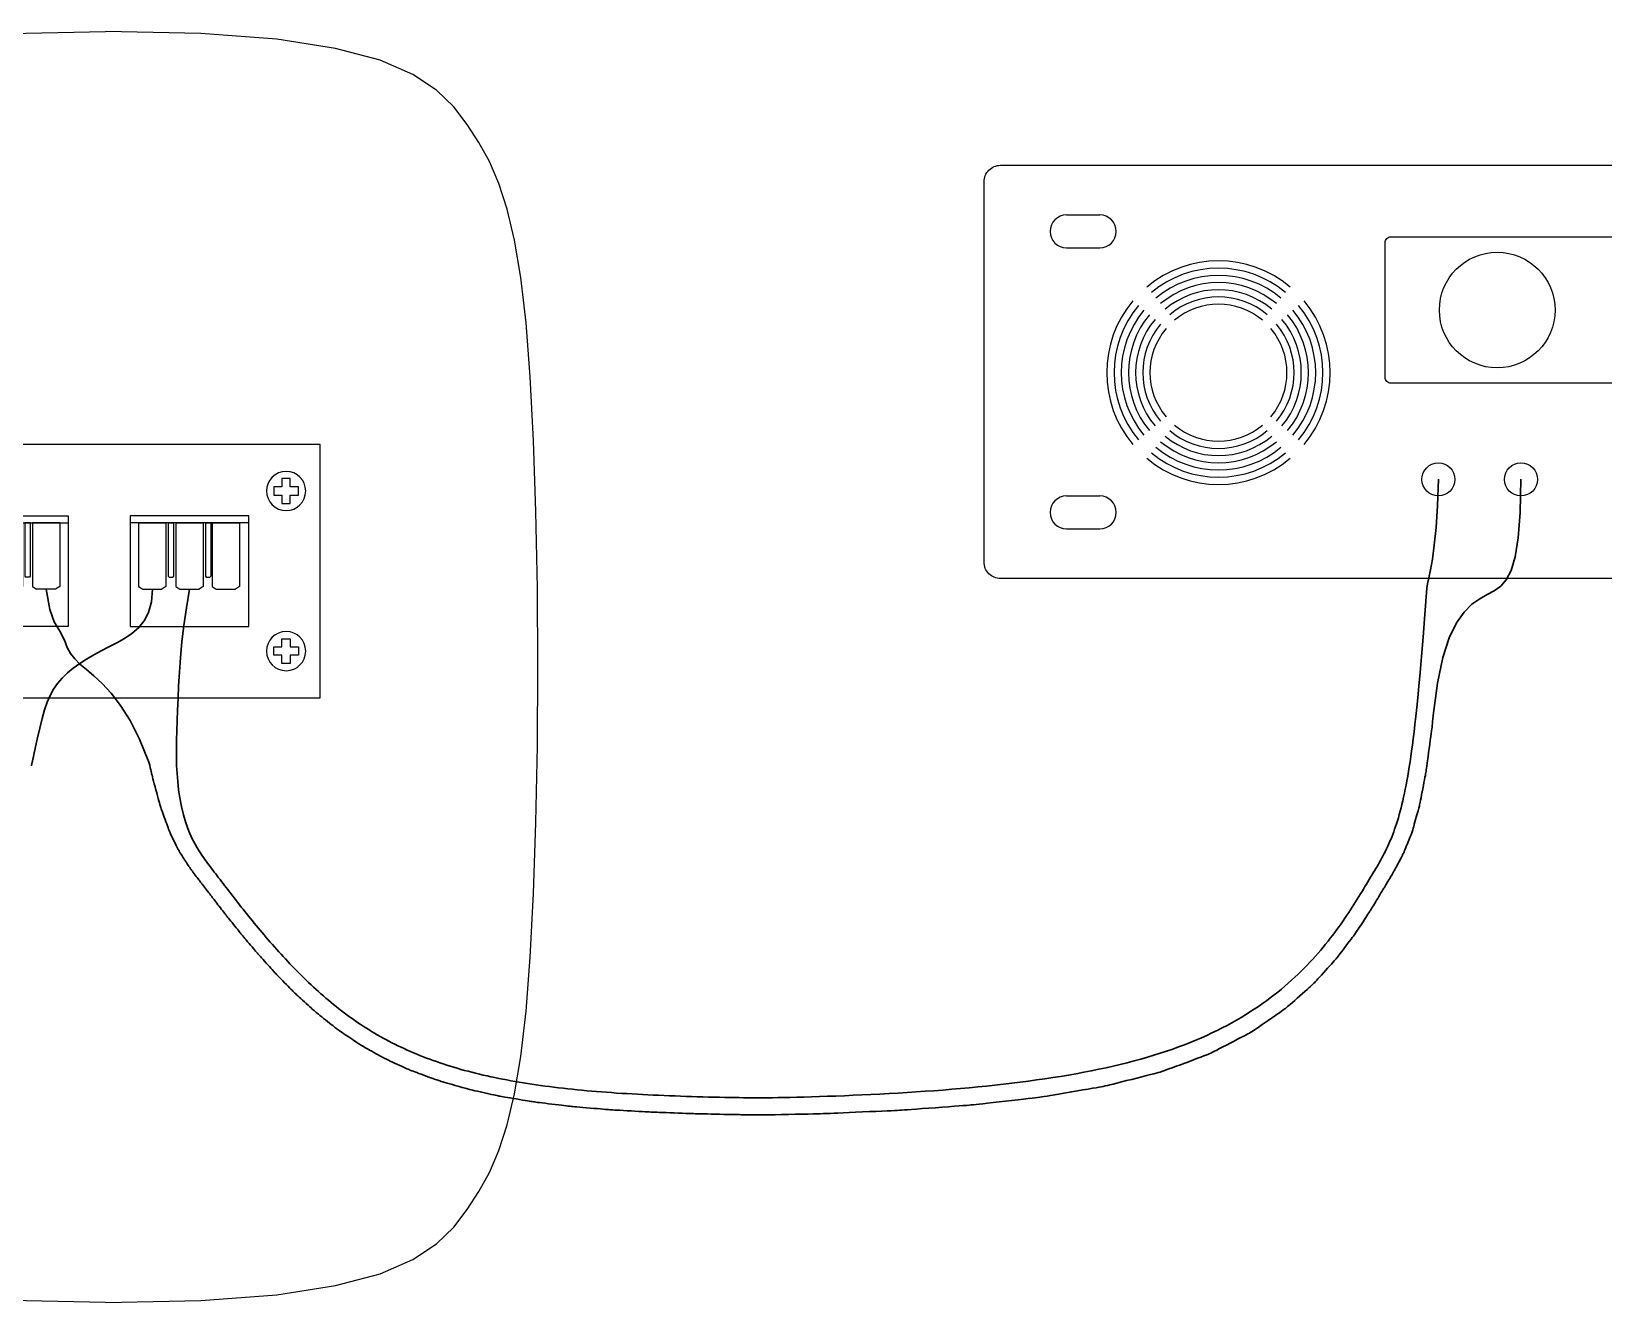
# Model space of a CAD drawing. Header units: millimetres. Extents: x -2296 to 86409, y -5695 to 20115.
# Drawn here: x 50589 to 51852, y 19094 to 20115 of the extents above; entities that cross this region are included whole.
import ezdxf

# ---------------------------------------------------------------- set-up
doc = ezdxf.new("R2010")
doc.units = ezdxf.units.MM
for name, color, linetype in [('Amplificador Dayton 300', 190, 'Continuous'), ('LINE_LEFT', 170, 'Continuous'), ('Line_RIGHT', 1, 'Continuous')]:
    doc.layers.add(name, color=color, linetype=linetype)

# ---------------------------------------------------------------- blocks, each defined once
blk = doc.blocks.new('amplificador Dayton 300')
at = {"layer": 'Amplificador Dayton 300'}
for p, q in [((-203.7, 648.8), (-203.7, 608.8)), ((-163.7, 648.8), (-163.7, 608.8)), ((136.3, 648.8), (136.3, 608.8)), ((176.3, 648.8), (176.3, 608.8)), ((-203.7, -651.2), (-203.7, -611.2)), ((-163.7, -651.2), (-163.7, -611.2)), ((136.3, -651.2), (136.3, -611.2)), ((176.3, -651.2), (176.3, -611.2))]:
    blk.add_line(p, q, dxfattribs=at)
for points in [[(-243.7, 748.8), (216.3, 748.8, -0.414214), (236.3, 728.8), (236.3, -731.2, -0.414214), (216.3, -751.2), (-243.7, -751.2, -0.414214), (-263.7, -731.2), (-263.7, 728.8, -0.414214)], [(-170, 265.7), (-7.1, 265.7, -0.414214), (0, 258.6), (0, -258.6, -0.414214), (-7.1, -265.7), (-170, -265.7, -0.414214), (-177.1, -258.6), (-177.1, 258.6, -0.414214)]]:
    blk.add_lwpolyline(points, format="xyb", close=True, dxfattribs=at)
for centre, radius in [((116.3, 198.8), 20), ((-88.6, 130), 70), ((116.3, 98.8), 20), ((-88.6, -130), 70), ((116.3, -101.2), 20), ((116.3, -201.2), 20)]:
    blk.add_circle(centre, radius, dxfattribs=at)
for centre, radius, start, end in [((-183.7, 648.8), 20, 0, 180), ((156.3, 648.8), 20, 0, 180), ((-183.7, 608.8), 20, 180, 0), ((-12.8, 464.9), 135.2, 50, 130), ((-12.8, 464.9), 126.4, 50, 130), ((156.3, 608.8), 20, 180, 0), ((-12.8, 464.9), 117.7, 50, 130), ((-12.8, 464.9), 109, 50, 130), ((-12.8, 464.9), 100.3, 50, 130), ((-12.8, 464.9), 91.6, 50, 130), ((-12.8, 464.9), 135.2, 140, 220), ((-12.8, 464.9), 126.4, 140, 220), ((-12.8, 464.9), 117.7, 140, 220), ((-12.8, 464.9), 109, 140, 220), ((-12.8, 464.9), 82.9, 50, 130), ((-12.8, 464.9), 109, 320, 40), ((-12.8, 464.9), 117.7, 320, 40), ((-12.8, 464.9), 126.4, 320, 40), ((-12.8, 464.9), 135.2, 320, 40), ((-12.8, 464.9), 100.3, 140, 220), ((-12.8, 464.9), 91.6, 140, 220), ((-12.8, 464.9), 82.9, 140, 220), ((-12.8, 464.9), 82.9, 320, 40), ((-12.8, 464.9), 91.6, 320, 40), ((-12.8, 464.9), 100.3, 320, 40), ((-12.8, 464.9), 82.9, 230, 310), ((-12.8, 464.9), 109, 230, 310), ((-12.8, 464.9), 100.3, 230, 310), ((-12.8, 464.9), 91.6, 230, 310), ((-12.8, 464.9), 126.4, 230, 310), ((-12.8, 464.9), 117.7, 230, 310), ((-12.8, 464.9), 135.2, 230, 310), ((-12.8, -467.4), 135.2, 50, 130), ((-12.8, -467.4), 126.4, 50, 130), ((-12.8, -467.4), 117.7, 50, 130), ((-12.8, -467.4), 109, 50, 130), ((-12.8, -467.4), 135.2, 140, 220), ((-12.8, -467.4), 100.3, 50, 130), ((-12.8, -467.4), 91.6, 50, 130), ((-12.8, -467.4), 135.2, 320, 40), ((-12.8, -467.4), 126.4, 140, 220), ((-12.8, -467.4), 117.7, 140, 220), ((-12.8, -467.4), 109, 140, 220), ((-12.8, -467.4), 82.9, 50, 130), ((-12.8, -467.4), 109, 320, 40), ((-12.8, -467.4), 117.7, 320, 40), ((-12.8, -467.4), 126.4, 320, 40), ((-12.8, -467.4), 100.3, 140, 220), ((-12.8, -467.4), 91.6, 140, 220), ((-12.8, -467.4), 82.9, 140, 220), ((-12.8, -467.4), 82.9, 320, 40), ((-12.8, -467.4), 91.6, 320, 40), ((-12.8, -467.4), 100.3, 320, 40), ((-12.8, -467.4), 82.9, 230, 310), ((-12.8, -467.4), 109, 230, 310), ((-12.8, -467.4), 100.3, 230, 310), ((-12.8, -467.4), 91.6, 230, 310), ((-12.8, -467.4), 126.4, 230, 310), ((-12.8, -467.4), 117.7, 230, 310), ((-12.8, -467.4), 135.2, 230, 310), ((-183.7, -611.2), 20, 0, 180), ((156.3, -611.2), 20, 0, 180), ((-183.7, -651.2), 20, 180, 0), ((156.3, -651.2), 20, 180, 0)]:
    blk.add_arc(centre, radius, start, end, dxfattribs=at)
blk = doc.blocks.new('ligadores- FIJI 6')
for p, q in [((-136.6, 159.6), (-28.4, 159.6)), ((-103.1, 159.6), (-128.2, 159.6)), ((-128.2, 159.6), (-128.2, 101.4)), ((-103.1, 159.6), (-103.1, 101.4)), ((-101.9, 159.6), (-101.9, 110.9)), ((-97, 159.6), (-101.9, 159.6)), ((-97, 159.6), (-97, 110.9)), ((-70, 159.6), (-95, 159.6)), ((-95, 159.6), (-95, 101.4)), ((-70, 159.6), (-70, 101.4)), ((-68, 159.6), (-68, 110.9)), ((-63, 159.6), (-68, 159.6)), ((-63, 159.6), (-63, 110.9)), ((-36, 159.6), (-61, 159.6)), ((-61, 159.6), (-61, 101.4)), ((-36, 159.6), (-36, 101.4)), ((136.6, 159.6), (28.4, 159.6)), ((36, 159.6), (61, 159.6)), ((36, 159.6), (36, 101.4)), ((61, 159.6), (61, 101.4)), ((63, 159.6), (63, 110.9)), ((63, 159.6), (68, 159.6)), ((68, 159.6), (68, 110.9)), ((70, 159.6), (95, 159.6)), ((70, 159.6), (70, 101.4)), ((95, 159.6), (95, 101.4)), ((97, 159.6), (97, 110.9)), ((97, 159.6), (101.9, 159.6)), ((101.9, 159.6), (101.9, 110.9)), ((103.1, 159.6), (128.2, 159.6)), ((103.1, 159.6), (103.1, 101.4)), ((128.2, 159.6), (128.2, 101.4)), ((-128.2, 101.4), (-124.4, 99)), ((-103.1, 101.4), (-106.9, 99)), ((-101.9, 110.9), (-101.2, 110.1)), ((-97.7, 110.1), (-101.2, 110.1)), ((-97, 110.9), (-97.7, 110.1)), ((-95, 101.4), (-91.3, 99)), ((-70, 101.4), (-73.7, 99)), ((-68, 110.9), (-67.3, 110.1)), ((-63.8, 110.1), (-67.3, 110.1)), ((-63, 110.9), (-63.8, 110.1)), ((-61, 101.4), (-57.3, 99)), ((-36, 101.4), (-39.8, 99)), ((36, 101.4), (39.8, 99)), ((61, 101.4), (57.3, 99)), ((63, 110.9), (63.8, 110.1)), ((63.8, 110.1), (67.3, 110.1)), ((68, 110.9), (67.3, 110.1)), ((70, 101.4), (73.7, 99)), ((95, 101.4), (91.3, 99)), ((97, 110.9), (97.7, 110.1)), ((97.7, 110.1), (101.2, 110.1)), ((101.9, 110.9), (101.2, 110.1)), ((103.1, 101.4), (106.9, 99)), ((128.2, 101.4), (124.4, 99)), ((-106.9, 99), (-124.4, 99)), ((-73.7, 99), (-91.3, 99)), ((-39.8, 99), (-57.3, 99)), ((39.8, 99), (57.3, 99)), ((73.7, 99), (91.3, 99)), ((106.9, 99), (124.4, 99))]:
    blk.add_line(p, q)
for points in [[(-201.7, 231.2), (201.7, 231.2), (201.7, 0), (-201.7, 0)], [(-136.6, 166.1), (-28.4, 166.1), (-28.4, 65.1), (-136.6, 65.1)], [(136.6, 166.1), (28.4, 166.1), (28.4, 65.1), (136.6, 65.1)]]:
    blk.add_lwpolyline(points, close=True)
for points in [[(-174.5, 184.9), (-182.1, 184.9), (-182.1, 192.5), (-174.5, 192.5)], [(-174.5, 192.5), (-174.5, 200.1), (-166.9, 200.1), (-166.9, 192.5)], [(-166.9, 192.5), (-159.4, 192.5), (-159.4, 184.9), (-166.9, 184.9)], [(166.9, 192.5), (159.4, 192.5), (159.4, 184.9), (166.9, 184.9)], [(174.5, 192.5), (174.5, 200.1), (166.9, 200.1), (166.9, 192.5)], [(174.5, 184.9), (182.1, 184.9), (182.1, 192.5), (174.5, 192.5)], [(-166.9, 184.9), (-166.9, 177.4), (-174.5, 177.4), (-174.5, 184.9)], [(166.9, 184.9), (166.9, 177.4), (174.5, 177.4), (174.5, 184.9)], [(-174.5, 46.3), (-182.1, 46.3), (-182.1, 38.7), (-174.5, 38.7)], [(-166.9, 46.3), (-166.9, 53.8), (-174.5, 53.8), (-174.5, 46.3)], [(-166.9, 38.7), (-159.4, 38.7), (-159.4, 46.3), (-166.9, 46.3)], [(166.9, 38.7), (159.4, 38.7), (159.4, 46.3), (166.9, 46.3)], [(166.9, 46.3), (166.9, 53.8), (174.5, 53.8), (174.5, 46.3)], [(174.5, 46.3), (182.1, 46.3), (182.1, 38.7), (174.5, 38.7)], [(-174.5, 38.7), (-174.5, 31.2), (-166.9, 31.2), (-166.9, 38.7)], [(174.5, 38.7), (174.5, 31.2), (166.9, 31.2), (166.9, 38.7)]]:
    blk.add_lwpolyline(points)
for centre in [(-170.7, 188.7), (170.7, 188.7), (-170.7, 42.5), (170.7, 42.5)]:
    blk.add_circle(centre, 17.9)
blk = doc.blocks.new('Fiji 6- costas')
for points in [[(-20, -5174), (-670, -5160), (-1187, -5120), (-1587, -5058), (-1891, -4977), (-2114, -4881), (-2275, -4774), (-2393, -4659), (-2484, -4540), (-2564, -4418), (-2636, -4287), (-2701, -4138), (-2758, -3962), (-2807, -3751), (-2850, -3496), (-2886, -3189), (-2915, -2821), (-2937, -2387), (-2953, -1902), (-2963, -1381), (-2966, -843), (-2963, -305), (-2953, 216), (-2937, 701), (-2915, 1135), (-2886, 1503), (-2850, 1810), (-2807, 2065), (-2758, 2276), (-2701, 2451), (-2636, 2601), (-2564, 2732), (-2484, 2854), (-2393, 2973), (-2275, 3088), (-2114, 3195), (-1891, 3291), (-1587, 3372), (-1187, 3434), (-670, 3473), (-20, 3488)], [(-20, -5174), (630, -5160), (1146, -5120), (1547, -5058), (1850, -4977), (2074, -4881), (2235, -4774), (2352, -4659), (2444, -4540), (2524, -4418), (2596, -4287), (2661, -4138), (2718, -3962), (2767, -3751), (2810, -3496), (2845, -3189), (2874, -2821), (2897, -2387), (2913, -1902), (2923, -1381), (2926, -843), (2923, -305), (2913, 216), (2897, 701), (2874, 1135), (2845, 1503), (2810, 1810), (2767, 2065), (2718, 2276), (2661, 2451), (2596, 2601), (2524, 2732), (2444, 2854), (2352, 2973), (2235, 3088), (2074, 3195), (1850, 3291), (1547, 3372), (1146, 3434), (630, 3473), (-20, 3488)]]:
    blk.add_lwpolyline(points)
at = {"xscale": 7.464270465856922, "yscale": 7.464270465856922, "zscale": 7.464270465856922}
blk.add_blockref('ligadores- FIJI 6', (24, -1052), dxfattribs=at)

msp = doc.modelspace()

# ---------------------------------------------------------------- linework, layer by layer
at = {"lineweight": 30}
for points in [[(50716.421, 19666.79), (50713.894, 19651.9), (50711.883, 19637.805), (50710.319, 19624.502), (50709.132, 19611.987), (50708.253, 19600.256), (50707.612, 19589.306), (50707.14, 19579.133), (50706.766, 19569.733), (50706.438, 19561.084), (50706.162, 19553.09), (50705.961, 19545.637), (50705.857, 19538.612), (50705.875, 19531.899), (50706.035, 19525.385), (50706.361, 19518.956), (50706.876, 19512.497), (50707.604, 19505.923), (50708.584, 19499.256), (50709.852, 19492.551), (50711.45, 19485.859), (50713.415, 19479.232), (50715.787, 19472.723), (50718.606, 19466.383), (50721.909, 19460.265), (50722.026, 19460.068), (50722.962, 19458.542), (50723.908, 19457.045), (50724.864, 19455.572), (50725.831, 19454.119), (50726.811, 19452.683), (50727.803, 19451.257), (50728.808, 19449.839), (50729.828, 19448.425), (50730.861, 19447.01), (50731.91, 19445.592), (50732.975, 19444.168), (50734.055, 19442.733), (50735.153, 19441.283), (50736.267, 19439.817), (50737.4, 19438.33), (50738.55, 19436.822), (50739.719, 19435.293), (50740.905, 19433.744), (50742.109, 19432.173), (50743.332, 19430.58), (50744.572, 19428.967), (50745.831, 19427.332), (50747.108, 19425.676), (50748.403, 19424), (50749.716, 19422.304), (50751.046, 19420.588), (50752.395, 19418.855), (50753.761, 19417.105), (50755.145, 19415.337), (50756.547, 19413.555), (50757.966, 19411.757), (50759.402, 19409.945), (50760.856, 19408.12), (50762.327, 19406.282), (50763.815, 19404.433), (50765.32, 19402.573), (50766.841, 19400.703), (50768.38, 19398.823), (50769.935, 19396.935), (50771.507, 19395.04), (50773.096, 19393.137), (50774.701, 19391.228), (50776.322, 19389.315), (50777.959, 19387.397), (50779.613, 19385.475), (50781.283, 19383.55), (50782.969, 19381.623), (50784.67, 19379.695), (50786.388, 19377.767), (50788.121, 19375.839), (50789.869, 19373.913), (50791.634, 19371.988), (50793.413, 19370.066), (50795.208, 19368.148), (50797.019, 19366.234), (50798.844, 19364.325), (50800.685, 19362.423), (50802.54, 19360.527), (50804.41, 19358.639), (50806.295, 19356.759), (50808.195, 19354.889), (50810.11, 19353.028), (50812.039, 19351.179), (50813.982, 19349.341), (50815.94, 19347.516), (50817.912, 19345.704), (50819.898, 19343.906), (50821.898, 19342.123), (50823.912, 19340.355), (50825.94, 19338.605), (50827.981, 19336.871), (50830.037, 19335.155), (50832.106, 19333.458), (50834.189, 19331.781), (50836.286, 19330.123), (50838.396, 19328.485), (50840.52, 19326.869), (50842.658, 19325.275), (50844.81, 19323.703), (50846.975, 19322.153), (50849.155, 19320.626), (50851.35, 19319.122), (50853.559, 19317.64), (50855.784, 19316.18), (50858.024, 19314.743), (50860.28, 19313.328), (50862.552, 19311.936), (50864.841, 19310.566), (50867.147, 19309.219), (50869.47, 19307.893), (50871.811, 19306.59), (50874.17, 19305.308), (50876.548, 19304.047), (50878.944, 19302.808), (50881.36, 19301.59), (50883.796, 19300.394), (50886.252, 19299.218), (50888.728, 19298.063), (50891.225, 19296.929), (50893.743, 19295.815), (50896.283, 19294.721), (50898.845, 19293.648), (50901.43, 19292.594), (50904.037, 19291.561), (50906.668, 19290.547), (50909.322, 19289.553), (50912, 19288.578), (50914.703, 19287.622), (50917.431, 19286.685), (50920.184, 19285.767), (50922.962, 19284.868), (50925.766, 19283.988), (50928.597, 19283.126), (50931.454, 19282.282), (50934.339, 19281.456), (50937.251, 19280.649), (50940.192, 19279.859), (50943.16, 19279.086), (50946.157, 19278.332), (50949.184, 19277.594), (50952.24, 19276.874), (50955.326, 19276.171), (50958.442, 19275.485), (50961.589, 19274.815), (50964.767, 19274.162), (50967.976, 19273.525), (50971.217, 19272.905), (50974.491, 19272.3), (50977.797, 19271.712), (50981.137, 19271.139), (50984.509, 19270.582), (50987.916, 19270.041), (50991.357, 19269.515), (50994.832, 19269.003), (50998.343, 19268.507), (51001.889, 19268.026), (51005.47, 19267.559), (51009.087, 19267.107), (51012.739, 19266.669), (51016.428, 19266.246), (51020.154, 19265.836), (51023.916, 19265.44), (51027.714, 19265.058), (51031.55, 19264.689), (51035.421, 19264.333), (51039.327, 19263.99), (51043.269, 19263.66), (51047.246, 19263.342), (51051.256, 19263.037), (51055.301, 19262.744), (51059.379, 19262.462), (51063.489, 19262.192), (51067.632, 19261.934), (51071.807, 19261.686), (51076.012, 19261.45), (51080.248, 19261.224), (51084.514, 19261.008), (51088.809, 19260.803), (51093.132, 19260.607), (51097.484, 19260.421), (51101.863, 19260.245), (51106.268, 19260.077), (51110.7, 19259.919), (51115.158, 19259.769), (51119.641, 19259.628), (51124.148, 19259.495), (51128.673, 19259.37), (51133.184, 19259.253), (51137.643, 19259.144), (51142.012, 19259.044), (51146.254, 19258.952), (51150.33, 19258.869), (51154.204, 19258.795), (51157.836, 19258.729), (51161.21, 19258.673), (51164.395, 19258.628), (51167.479, 19258.594), (51170.552, 19258.574), (51173.703, 19258.568), (51177.02, 19258.579), (51180.594, 19258.606), (51184.512, 19258.653), (51188.846, 19258.72), (51193.582, 19258.807), (51198.692, 19258.916), (51204.144, 19259.046), (51209.907, 19259.198), (51215.952, 19259.372), (51222.246, 19259.569), (51228.76, 19259.789), (51235.463, 19260.033), (51242.328, 19260.3), (51249.328, 19260.592), (51256.437, 19260.907), (51263.627, 19261.247), (51270.872, 19261.611), (51278.145, 19261.999), (51285.419, 19262.412), (51292.671, 19262.851), (51299.895, 19263.314), (51307.089, 19263.804), (51314.249, 19264.322), (51321.374, 19264.866), (51328.46, 19265.44), (51335.505, 19266.042), (51342.507, 19266.675), (51349.462, 19267.338), (51356.369, 19268.033), (51363.225, 19268.76), (51370.027, 19269.52), (51376.773, 19270.313), (51383.46, 19271.141), (51390.085, 19272.003), (51396.647, 19272.902), (51403.142, 19273.837), (51409.568, 19274.809), (51415.922, 19275.82), (51422.202, 19276.869), (51428.405, 19277.957), (51434.529, 19279.086), (51440.571, 19280.255), (51446.529, 19281.466), (51452.4, 19282.72), (51458.182, 19284.016), (51463.873, 19285.355), (51469.471, 19286.738), (51474.975, 19288.165), (51480.383, 19289.636), (51485.692, 19291.151), (51490.9, 19292.712), (51496.007, 19294.318), (51501.013, 19295.968), (51505.917, 19297.661), (51510.722, 19299.397), (51515.428, 19301.174), (51520.034, 19302.991), (51524.543, 19304.848), (51528.955, 19306.743), (51533.271, 19308.674), (51537.492, 19310.642), (51541.619, 19312.644), (51545.653, 19314.679), (51549.597, 19316.746), (51553.452, 19318.843), (51557.218, 19320.969), (51560.898, 19323.122), (51564.492, 19325.302), (51568.003, 19327.506), (51571.43, 19329.734), (51574.777, 19331.983), (51578.044, 19334.254), (51581.233, 19336.543), (51584.344, 19338.851), (51587.38, 19341.175), (51590.342, 19343.514), (51593.23, 19345.867), (51596.048, 19348.232), (51598.795, 19350.608), (51601.473, 19352.994), (51604.084, 19355.388), (51606.629, 19357.789), (51609.11, 19360.195), (51611.527, 19362.606), (51613.883, 19365.019), (51616.178, 19367.433), (51618.414, 19369.848), (51620.593, 19372.261), (51622.715, 19374.671), (51624.782, 19377.077), (51626.796, 19379.477), (51628.758, 19381.871), (51630.669, 19384.256), (51632.531, 19386.632), (51634.344, 19388.996), (51636.111, 19391.348), (51637.833, 19393.686), (51639.511, 19396.009), (51641.147, 19398.316), (51642.741, 19400.604), (51644.296, 19402.873), (51645.813, 19405.122), (51647.293, 19407.348), (51648.737, 19409.551), (51650.147, 19411.729), (51651.524, 19413.881), (51652.87, 19416.005), (51654.186, 19418.1), (51655.473, 19420.166), (51656.733, 19422.202), (51657.966, 19424.208), (51659.174, 19426.184), (51660.358, 19428.128), (51661.519, 19430.041), (51662.659, 19431.923), (51663.778, 19433.773), (51664.878, 19435.594), (51665.958, 19437.391), (51667.019, 19439.166), (51668.062, 19440.923), (51669.088, 19442.667), (51670.096, 19444.399), (51671.087, 19446.124), (51672.061, 19447.846), (51673.02, 19449.569), (51673.963, 19451.297), (51674.891, 19453.036), (51675.803, 19454.789), (51676.701, 19456.562), (51677.585, 19458.358), (51678.455, 19460.182), (51679.311, 19462.04), (51680.153, 19463.935), (51680.983, 19465.872), (51681.799, 19467.855), (51682.604, 19469.89), (51683.396, 19471.98), (51684.176, 19474.13), (51684.945, 19476.346), (51685.703, 19478.63), (51686.45, 19480.989), (51687.187, 19483.426), (51687.913, 19485.946), (51688.63, 19488.554), (51689.337, 19491.253), (51690.035, 19494.05), (51690.724, 19496.948), (51691.405, 19499.951), (51692.078, 19503.065), (51692.742, 19506.294), (51693.399, 19509.642), (51694.049, 19513.114), (51694.692, 19516.715), (51695.329, 19520.449), (51695.959, 19524.321), (51696.584, 19528.343), (51697.208, 19532.558), (51697.836, 19537.017), (51698.472, 19541.771), (51699.122, 19546.872), (51699.79, 19552.369), (51700.481, 19558.315), (51701.201, 19564.759), (51701.955, 19571.808), (51702.765, 19579.777), (51703.653, 19589.038), (51704.641, 19599.963), (51705.751, 19612.922), (51707.006, 19628.287), (51708.429, 19646.428), (51710.041, 19667.717), (51710.641, 19671.126), (51711.677, 19675.866), (51713.012, 19682.342), (51714.505, 19690.963), (51716.016, 19702.136), (51717.407, 19716.268), (51718.537, 19733.765), (51719.267, 19755.036)], [(50589.423, 19525.083), (50589.482, 19525.356), (50589.543, 19525.636), (50589.605, 19525.924), (50589.669, 19526.22), (50589.735, 19526.524), (50589.802, 19526.834), (50589.871, 19527.152), (50589.941, 19527.477), (50590.012, 19527.808), (50590.086, 19528.146), (50590.16, 19528.491), (50590.236, 19528.842), (50590.313, 19529.198), (50590.391, 19529.56), (50590.471, 19529.928), (50590.551, 19530.3), (50590.633, 19530.678), (50590.715, 19531.06), (50590.798, 19531.446), (50590.883, 19531.836), (50590.968, 19532.23), (50591.054, 19532.627), (50591.14, 19533.027), (50591.227, 19533.431), (50591.315, 19533.837), (50591.403, 19534.245), (50591.492, 19534.655), (50591.58, 19535.064), (50591.667, 19535.468), (50591.752, 19535.863), (50591.835, 19536.246), (50591.915, 19536.614), (50594.065, 19546.515), (50596.05, 19555.285), (50597.974, 19563.049), (50599.942, 19569.932), (50602.06, 19576.058), (50604.432, 19581.553), (50607.164, 19586.542), (50610.361, 19591.15), (50614.102, 19595.484), (50618.359, 19599.587), (50623.078, 19603.483), (50628.205, 19607.195), (50633.687, 19610.748), (50639.469, 19614.167), (50645.498, 19617.475), (50651.719, 19620.698), (50658.05, 19623.9), (50664.284, 19627.305), (50670.188, 19631.176), (50675.528, 19635.779), (50680.067, 19641.378), (50683.573, 19648.236), (50685.811, 19656.619), (50686.546, 19666.79)]]:
    msp.add_lwpolyline(points, dxfattribs=at)
at = {"layer": 'Line_RIGHT', "color": 1, "lineweight": 30}
msp.add_lwpolyline([(51785.608, 19755.036), (51784.951, 19728.53), (51783.38, 19708.13), (51780.965, 19692.917), (51777.771, 19681.97), (51773.869, 19674.373), (51769.324, 19669.204), (51764.206, 19665.547), (51758.582, 19662.481), (51752.544, 19659.12), (51746.271, 19654.705), (51739.969, 19648.511), (51733.842, 19639.81), (51728.093, 19627.876), (51722.928, 19611.983), (51718.55, 19591.405), (51715.163, 19565.416), (51714.903, 19562.755), (51714.697, 19560.668), (51714.525, 19558.994), (51714.37, 19557.57), (51714.213, 19556.235), (51714.037, 19554.829), (51713.822, 19553.188), (51713.551, 19551.154), (51713.211, 19548.612), (51712.816, 19545.653), (51712.382, 19542.415), (51711.93, 19539.036), (51711.477, 19535.655), (51711.043, 19532.41), (51710.644, 19529.44), (51710.301, 19526.884), (51710.025, 19524.836), (51709.803, 19523.219), (51709.617, 19521.914), (51709.446, 19520.8), (51709.273, 19519.758), (51709.077, 19518.666), (51708.841, 19517.406), (51708.544, 19515.855), (51708.174, 19513.933), (51707.745, 19511.702), (51707.275, 19509.265), (51706.784, 19506.724), (51706.293, 19504.179), (51705.819, 19501.734), (51705.384, 19499.489), (51705.006, 19497.546), (51704.699, 19495.975), (51704.448, 19494.72), (51704.234, 19493.693), (51704.036, 19492.807), (51703.834, 19491.974), (51703.607, 19491.106), (51703.335, 19490.116), (51702.998, 19488.915), (51702.582, 19487.443), (51702.101, 19485.748), (51701.577, 19483.902), (51701.03, 19481.98), (51700.482, 19480.056), (51699.952, 19478.204), (51699.463, 19476.497), (51699.035, 19475.009), (51698.682, 19473.792), (51698.389, 19472.804), (51698.134, 19471.979), (51697.896, 19471.254), (51697.652, 19470.564), (51697.381, 19469.844), (51697.06, 19469.029), (51696.668, 19468.054), (51696.191, 19466.876), (51695.643, 19465.53), (51695.048, 19464.073), (51694.429, 19462.56), (51693.81, 19461.049), (51693.212, 19459.595), (51692.66, 19458.255), (51692.177, 19457.086), (51691.777, 19456.124), (51691.444, 19455.337), (51691.153, 19454.671), (51690.88, 19454.074), (51690.6, 19453.493), (51690.289, 19452.876), (51689.922, 19452.171), (51689.474, 19451.325), (51688.929, 19450.302), (51688.306, 19449.136), (51687.631, 19447.875), (51686.932, 19446.57), (51686.234, 19445.27), (51685.566, 19444.025), (51684.953, 19442.885), (51684.423, 19441.9), (51683.993, 19441.102), (51683.643, 19440.457), (51683.344, 19439.914), (51683.065, 19439.42), (51682.779, 19438.924), (51682.455, 19438.375), (51682.064, 19437.721), (51681.577, 19436.911), (51680.975, 19435.91), (51680.278, 19434.755), (51679.52, 19433.498), (51678.733, 19432.192), (51677.948, 19430.89), (51677.197, 19429.646), (51676.513, 19428.512), (51675.928, 19427.542), (51675.462, 19426.77), (51675.092, 19426.157), (51674.782, 19425.643), (51674.497, 19425.172), (51674.202, 19424.685), (51673.861, 19424.124), (51673.44, 19423.43), (51672.903, 19422.545), (51672.227, 19421.432), (51671.437, 19420.132), (51670.571, 19418.706), (51669.666, 19417.216), (51668.76, 19415.723), (51667.889, 19414.289), (51667.091, 19412.976), (51666.404, 19411.844), (51665.851, 19410.935), (51665.405, 19410.206), (51665.026, 19409.59), (51664.672, 19409.025), (51664.304, 19408.445), (51663.879, 19407.786), (51663.359, 19406.984), (51662.701, 19405.973), (51661.88, 19404.712), (51660.925, 19403.246), (51659.879, 19401.643), (51658.788, 19399.969), (51657.695, 19398.292), (51656.643, 19396.679), (51655.676, 19395.199), (51654.839, 19393.917), (51654.16, 19392.88), (51653.606, 19392.04), (51653.128, 19391.33), (51652.677, 19390.679), (51652.207, 19390.019), (51651.667, 19389.281), (51651.01, 19388.397), (51650.187, 19387.296), (51649.167, 19385.935), (51647.985, 19384.359), (51646.696, 19382.641), (51645.351, 19380.85), (51644.004, 19379.057), (51642.708, 19377.333), (51641.515, 19375.749), (51640.48, 19374.375), (51639.636, 19373.259), (51638.942, 19372.352), (51638.341, 19371.585), (51637.773, 19370.885), (51637.179, 19370.182), (51636.499, 19369.404), (51635.676, 19368.48), (51634.649, 19367.339), (51633.381, 19365.935), (51631.916, 19364.314), (51630.319, 19362.548), (51628.655, 19360.71), (51626.988, 19358.872), (51625.385, 19357.104), (51623.909, 19355.48), (51622.627, 19354.07), (51621.579, 19352.923), (51620.717, 19351.992), (51619.967, 19351.204), (51619.259, 19350.491), (51618.519, 19349.779), (51617.675, 19348.998), (51616.655, 19348.077), (51615.386, 19346.944), (51613.822, 19345.553), (51612.016, 19343.949), (51610.048, 19342.205), (51608, 19340.39), (51605.949, 19338.575), (51603.976, 19336.832), (51602.161, 19335.23), (51600.584, 19333.84), (51599.296, 19332.711), (51598.236, 19331.795), (51597.317, 19331.025), (51596.449, 19330.332), (51595.545, 19329.646), (51594.514, 19328.898), (51593.269, 19328.021), (51591.721, 19326.944), (51589.813, 19325.622), (51587.61, 19324.099), (51585.211, 19322.443), (51582.713, 19320.721), (51580.214, 19318.999), (51577.811, 19317.346), (51575.602, 19315.829), (51573.685, 19314.515), (51572.123, 19313.449), (51570.841, 19312.588), (51569.733, 19311.87), (51568.69, 19311.229), (51567.605, 19310.601), (51566.369, 19309.921), (51564.874, 19309.127), (51563.013, 19308.152), (51560.715, 19306.954), (51558.062, 19305.574), (51555.171, 19304.072), (51552.16, 19302.511), (51549.15, 19300.951), (51546.257, 19299.454), (51543.601, 19298.082), (51541.3, 19296.895), (51539.43, 19295.936), (51537.904, 19295.167), (51536.591, 19294.531), (51535.359, 19293.97), (51534.08, 19293.429), (51532.622, 19292.848), (51530.854, 19292.172), (51528.648, 19291.343), (51525.917, 19290.322), (51522.759, 19289.144), (51519.316, 19287.862), (51515.732, 19286.529), (51512.148, 19285.198), (51508.708, 19283.921), (51505.554, 19282.753), (51502.829, 19281.745), (51500.625, 19280.934), (51498.838, 19280.289), (51497.311, 19279.762), (51495.888, 19279.305), (51494.414, 19278.872), (51492.733, 19278.413), (51490.69, 19277.881), (51488.129, 19277.229), (51484.948, 19276.424), (51481.263, 19275.492), (51477.243, 19274.478), (51473.056, 19273.423), (51468.872, 19272.369), (51464.86, 19271.359), (51461.19, 19270.437), (51458.029, 19269.643), (51455.49, 19269.008), (51453.45, 19268.508), (51451.727, 19268.103), (51450.142, 19267.758), (51448.514, 19267.433), (51446.661, 19267.092), (51444.403, 19266.697), (51441.559, 19266.211), (51438.011, 19265.606), (51433.889, 19264.905), (51429.385, 19264.139), (51424.691, 19263.342), (51419.999, 19262.546), (51415.502, 19261.783), (51411.392, 19261.086), (51407.86, 19260.488), (51405.035, 19260.011), (51402.779, 19259.637), (51400.892, 19259.338), (51399.174, 19259.085), (51397.422, 19258.85), (51395.435, 19258.606), (51393.013, 19258.323), (51389.955, 19257.974), (51386.127, 19257.538), (51381.671, 19257.032), (51376.798, 19256.479), (51371.716, 19255.902), (51366.635, 19255.326), (51361.766, 19254.774), (51357.319, 19254.27), (51353.502, 19253.838), (51350.456, 19253.494), (51348.034, 19253.225), (51346.021, 19253.012), (51344.201, 19252.835), (51342.359, 19252.672), (51340.277, 19252.505), (51337.74, 19252.314), (51334.532, 19252.077), (51330.51, 19251.782), (51325.823, 19251.438), (51320.694, 19251.061), (51315.343, 19250.669), (51309.994, 19250.277), (51304.867, 19249.901), (51300.186, 19249.558), (51296.173, 19249.265), (51292.973, 19249.031), (51290.438, 19248.85), (51288.341, 19248.707), (51286.456, 19248.59), (51284.559, 19248.485), (51282.424, 19248.38), (51279.824, 19248.261), (51276.535, 19248.114), (51272.407, 19247.931), (51267.594, 19247.718), (51262.323, 19247.484), (51256.824, 19247.241), (51251.326, 19246.997), (51246.058, 19246.764), (51241.248, 19246.551), (51237.126, 19246.369), (51233.845, 19246.224), (51231.25, 19246.113), (51229.112, 19246.026), (51227.201, 19245.956), (51225.288, 19245.896), (51223.142, 19245.838), (51220.535, 19245.774), (51217.235, 19245.696), (51213.09, 19245.598), (51208.255, 19245.485), (51202.958, 19245.36), (51197.432, 19245.23), (51191.907, 19245.1), (51186.612, 19244.976), (51181.78, 19244.863), (51174.481, 19244.876), (51172.778, 19244.894), (51169.668, 19244.926), (51167.003, 19244.953), (51164.882, 19244.975), (51163.21, 19244.993), (51161.838, 19245.009), (51160.623, 19245.027), (51159.417, 19245.047), (51158.074, 19245.073), (51156.449, 19245.106), (51154.396, 19245.149), (51151.816, 19245.203), (51148.805, 19245.267), (51145.506, 19245.336), (51142.064, 19245.409), (51138.621, 19245.481), (51135.322, 19245.551), (51132.308, 19245.614), (51129.725, 19245.669), (51127.668, 19245.712), (51126.044, 19245.748), (51124.713, 19245.779), (51123.535, 19245.811), (51122.368, 19245.846), (51121.073, 19245.89), (51119.508, 19245.945), (51117.535, 19246.017), (51115.058, 19246.107), (51112.169, 19246.212), (51109.004, 19246.327), (51105.702, 19246.447), (51102.399, 19246.567), (51099.233, 19246.683), (51096.341, 19246.788), (51093.86, 19246.878), (51091.882, 19246.951), (51090.319, 19247.009), (51089.038, 19247.061), (51087.905, 19247.111), (51086.786, 19247.165), (51085.548, 19247.231), (51084.057, 19247.315), (51082.179, 19247.422), (51079.826, 19247.556), (51077.082, 19247.713), (51074.078, 19247.885), (51070.944, 19248.065), (51067.809, 19248.244), (51064.803, 19248.416), (51062.055, 19248.574), (51059.697, 19248.709), (51057.814, 19248.817), (51056.324, 19248.905), (51055.102, 19248.981), (51054.022, 19249.054), (51052.959, 19249.133), (51051.787, 19249.226), (51050.381, 19249.343), (51048.615, 19249.493), (51046.405, 19249.681), (51043.831, 19249.9), (51041.014, 19250.14), (51038.076, 19250.39), (51035.136, 19250.641), (51032.316, 19250.881), (51029.738, 19251.101), (51027.522, 19251.291), (51025.749, 19251.443), (51024.344, 19251.566), (51023.189, 19251.671), (51022.169, 19251.772), (51021.167, 19251.88), (51020.068, 19252.006), (51018.754, 19252.163), (51017.111, 19252.362), (51015.059, 19252.613), (51012.672, 19252.904), (51010.061, 19253.222), (51007.338, 19253.555), (51004.614, 19253.888), (51002.001, 19254.207), (50999.61, 19254.5), (50997.551, 19254.752), (50995.902, 19254.955), (50994.59, 19255.119), (50993.509, 19255.26), (50992.552, 19255.392), (50991.613, 19255.533), (50990.584, 19255.696), (50989.36, 19255.898), (50987.833, 19256.153), (50985.93, 19256.472), (50983.721, 19256.843), (50981.306, 19257.249), (50978.788, 19257.672), (50976.27, 19258.095), (50973.852, 19258.502), (50971.638, 19258.875), (50969.73, 19259.197), (50968.196, 19259.457), (50966.973, 19259.667), (50965.961, 19259.847), (50965.063, 19260.017), (50964.181, 19260.194), (50963.217, 19260.399), (50962.073, 19260.65), (50960.651, 19260.967), (50958.885, 19261.361), (50956.836, 19261.819), (50954.6, 19262.319), (50952.268, 19262.841), (50949.936, 19263.363), (50947.697, 19263.865), (50945.644, 19264.326), (50943.872, 19264.724), (50942.444, 19265.046), (50941.3, 19265.308), (50940.35, 19265.532), (50939.505, 19265.743), (50938.674, 19265.962), (50937.768, 19266.212), (50936.695, 19266.518), (50935.368, 19266.901), (50933.724, 19267.377), (50931.82, 19267.93), (50929.744, 19268.532), (50927.581, 19269.161), (50925.416, 19269.79), (50923.338, 19270.395), (50921.431, 19270.951), (50919.782, 19271.432), (50918.449, 19271.822), (50917.377, 19272.14), (50916.484, 19272.414), (50915.687, 19272.669), (50914.902, 19272.934), (50914.047, 19273.235), (50913.039, 19273.6), (50911.796, 19274.056), (50910.261, 19274.621), (50908.487, 19275.274), (50906.554, 19275.987), (50904.54, 19276.731), (50902.526, 19277.475), (50900.592, 19278.19), (50898.815, 19278.848), (50897.277, 19279.418), (50896.03, 19279.882), (50895.025, 19280.261), (50894.184, 19280.587), (50893.43, 19280.891), (50892.688, 19281.205), (50891.881, 19281.561), (50890.931, 19281.99), (50889.763, 19282.524), (50888.325, 19283.184), (50886.666, 19283.946), (50884.859, 19284.777), (50882.978, 19285.643), (50881.096, 19286.509), (50879.289, 19287.343), (50877.629, 19288.109), (50876.19, 19288.774), (50875.022, 19289.316), (50874.077, 19289.76), (50873.284, 19290.141), (50872.573, 19290.496), (50871.871, 19290.862), (50871.108, 19291.276), (50870.211, 19291.772), (50869.111, 19292.388), (50867.758, 19293.149), (50866.198, 19294.026), (50864.501, 19294.982), (50862.735, 19295.977), (50860.97, 19296.973), (50859.274, 19297.931), (50857.715, 19298.812), (50856.364, 19299.577), (50855.267, 19300.2), (50854.378, 19300.71), (50853.632, 19301.148), (50852.961, 19301.556), (50852.298, 19301.976), (50851.576, 19302.448), (50850.728, 19303.014), (50849.687, 19303.716), (50848.408, 19304.581), (50846.934, 19305.579), (50845.331, 19306.667), (50843.664, 19307.798), (50841.997, 19308.93), (50840.396, 19310.018), (50838.926, 19311.018), (50837.653, 19311.886), (50836.62, 19312.591), (50835.784, 19313.168), (50835.083, 19313.661), (50834.452, 19314.118), (50833.828, 19314.587), (50833.147, 19315.114), (50832.345, 19315.747), (50831.36, 19316.531), (50830.148, 19317.499), (50828.75, 19318.616), (50827.229, 19319.832), (50825.647, 19321.098), (50824.067, 19322.363), (50822.55, 19323.578), (50821.159, 19324.693), (50819.956, 19325.658), (50818.984, 19326.439), (50818.201, 19327.073), (50817.547, 19327.611), (50816.961, 19328.106), (50816.381, 19328.61), (50815.748, 19329.174), (50815, 19329.851), (50814.075, 19330.693), (50812.934, 19331.735), (50811.616, 19332.94), (50810.18, 19334.253), (50808.686, 19335.62), (50807.192, 19336.986), (50805.76, 19338.298), (50804.448, 19339.499), (50803.316, 19340.537), (50802.403, 19341.374), (50801.671, 19342.049), (50801.063, 19342.618), (50800.52, 19343.136), (50799.985, 19343.659), (50799.398, 19344.244), (50798.703, 19344.946), (50797.841, 19345.821), (50796.774, 19346.907), (50795.538, 19348.165), (50794.19, 19349.538), (50792.787, 19350.967), (50791.384, 19352.395), (50790.039, 19353.766), (50788.808, 19355.021), (50787.747, 19356.102), (50786.895, 19356.973), (50786.214, 19357.67), (50785.651, 19358.254), (50785.149, 19358.782), (50784.656, 19359.311), (50784.115, 19359.902), (50783.472, 19360.611), (50782.673, 19361.496), (50781.68, 19362.598), (50780.529, 19363.875), (50779.273, 19365.27), (50777.964, 19366.723), (50776.656, 19368.175), (50775.402, 19369.568), (50774.255, 19370.842), (50773.267, 19371.939), (50772.476, 19372.819), (50771.846, 19373.522), (50771.326, 19374.106), (50770.866, 19374.63), (50770.414, 19375.153), (50769.919, 19375.734), (50769.329, 19376.431), (50768.593, 19377.304), (50767.677, 19378.392), (50766.614, 19379.655), (50765.452, 19381.036), (50764.241, 19382.474), (50763.031, 19383.912), (50761.872, 19385.29), (50760.811, 19386.55), (50759.9, 19387.633), (50759.171, 19388.5), (50758.593, 19389.189), (50758.118, 19389.759), (50757.699, 19390.266), (50757.289, 19390.769), (50756.839, 19391.325), (50756.303, 19391.993), (50755.632, 19392.831), (50754.796, 19393.876), (50753.823, 19395.092), (50752.76, 19396.421), (50751.651, 19397.806), (50750.544, 19399.19), (50749.482, 19400.517), (50748.513, 19401.729), (50747.681, 19402.769), (50747.016, 19403.6), (50746.492, 19404.257), (50746.063, 19404.796), (50745.686, 19405.272), (50745.318, 19405.741), (50744.915, 19406.258), (50744.434, 19406.878), (50743.831, 19407.656), (50743.077, 19408.63), (50742.199, 19409.764), (50741.238, 19411.004), (50740.236, 19412.297), (50739.235, 19413.59), (50738.277, 19414.827), (50737.402, 19415.957), (50736.652, 19416.925), (50736.056, 19417.694), (50735.587, 19418.3), (50735.207, 19418.792), (50734.875, 19419.223), (50734.551, 19419.643), (50734.198, 19420.103), (50733.775, 19420.656), (50733.242, 19421.351), (50732.574, 19422.223), (50731.794, 19423.241), (50730.94, 19424.357), (50730.048, 19425.52), (50729.156, 19426.684), (50728.302, 19427.8), (50727.521, 19428.819), (50726.852, 19429.692), (50726.32, 19430.388), (50725.901, 19430.935), (50725.561, 19431.38), (50725.264, 19431.769), (50724.977, 19432.147), (50724.663, 19432.561), (50724.289, 19433.056), (50723.819, 19433.678), (50723.229, 19434.459), (50722.541, 19435.37), (50721.785, 19436.371), (50720.994, 19437.419), (50720.199, 19438.472), (50719.432, 19439.489), (50718.725, 19440.428), (50718.109, 19441.246), (50717.606, 19441.917), (50717.197, 19442.466), (50716.852, 19442.937), (50716.544, 19443.369), (50716.242, 19443.805), (50715.918, 19444.286), (50715.542, 19444.853), (50715.086, 19445.548), (50714.529, 19446.399), (50713.889, 19447.377), (50713.194, 19448.443), (50712.47, 19449.555), (50711.743, 19450.671), (50711.042, 19451.751), (50710.392, 19452.755), (50709.821, 19453.64), (50709.347, 19454.38), (50708.953, 19455.006), (50708.615, 19455.562), (50708.305, 19456.095), (50707.999, 19456.648), (50707.672, 19457.268), (50707.297, 19457.999), (50706.851, 19458.885), (50706.314, 19459.957), (50705.705, 19461.181), (50705.048, 19462.504), (50704.367, 19463.878), (50703.688, 19465.253), (50703.035, 19466.577), (50702.433, 19467.801), (50701.908, 19468.874), (50701.475, 19469.764), (50701.118, 19470.514), (50700.812, 19471.182), (50700.532, 19471.829), (50700.253, 19472.514), (50699.95, 19473.297), (50699.599, 19474.239), (50699.174, 19475.398), (50698.658, 19476.813), (50698.069, 19478.436), (50697.432, 19480.197), (50696.771, 19482.024), (50696.113, 19483.849), (50695.482, 19485.601), (50694.903, 19487.21), (50694.402, 19488.606), (50693.996, 19489.744), (50693.666, 19490.684), (50693.388, 19491.51), (50693.133, 19492.306), (50692.877, 19493.159), (50692.593, 19494.152), (50692.255, 19495.371), (50691.837, 19496.9), (50691.321, 19498.793), (50690.726, 19500.982), (50690.079, 19503.367), (50689.405, 19505.848), (50688.734, 19508.327), (50688.09, 19510.703), (50687.501, 19512.878), (50686.995, 19514.751), (50686.588, 19516.259), (50686.262, 19517.485), (50685.988, 19518.548), (50685.738, 19519.565), (50685.483, 19520.656), (50685.196, 19521.938), (50684.847, 19523.531), (50684.409, 19525.552), (50683.645, 19528.08), (50683.645, 19528.08), (50676.286, 19546.509), (50668.607, 19561.467), (50660.941, 19573.586), (50653.448, 19583.299), (50646.29, 19591.04), (50639.625, 19597.241), (50633.615, 19602.336), (50628.418, 19606.758), (50624.156, 19610.934), (50620.788, 19615.267), (50618.238, 19620.154), (50615.919, 19625.872), (50612.129, 19633.116), (50607.63, 19640.623), (50604.208, 19650.591), (50601.225, 19666.79)], dxfattribs=at)

# ---------------------------------------------------------------- block references
at = {"layer": 'Amplificador Dayton 300', "xscale": 0.6634050899904341, "yscale": 0.6634050899904341, "zscale": 0.6634050899904341, "rotation": 269.9999999999999}
msp.add_blockref('amplificador Dayton 300', (51852.776, 19832.161), dxfattribs=at)
at = {"layer": 'LINE_LEFT', "lineweight": 100, "xscale": -0.1177968742603798, "yscale": 0.1177968742603798, "zscale": 0.1177968742603798}
msp.add_blockref('Fiji 6- costas', (50646.672, 19703.704), dxfattribs=at)

doc.saveas('drawing.dxf')
